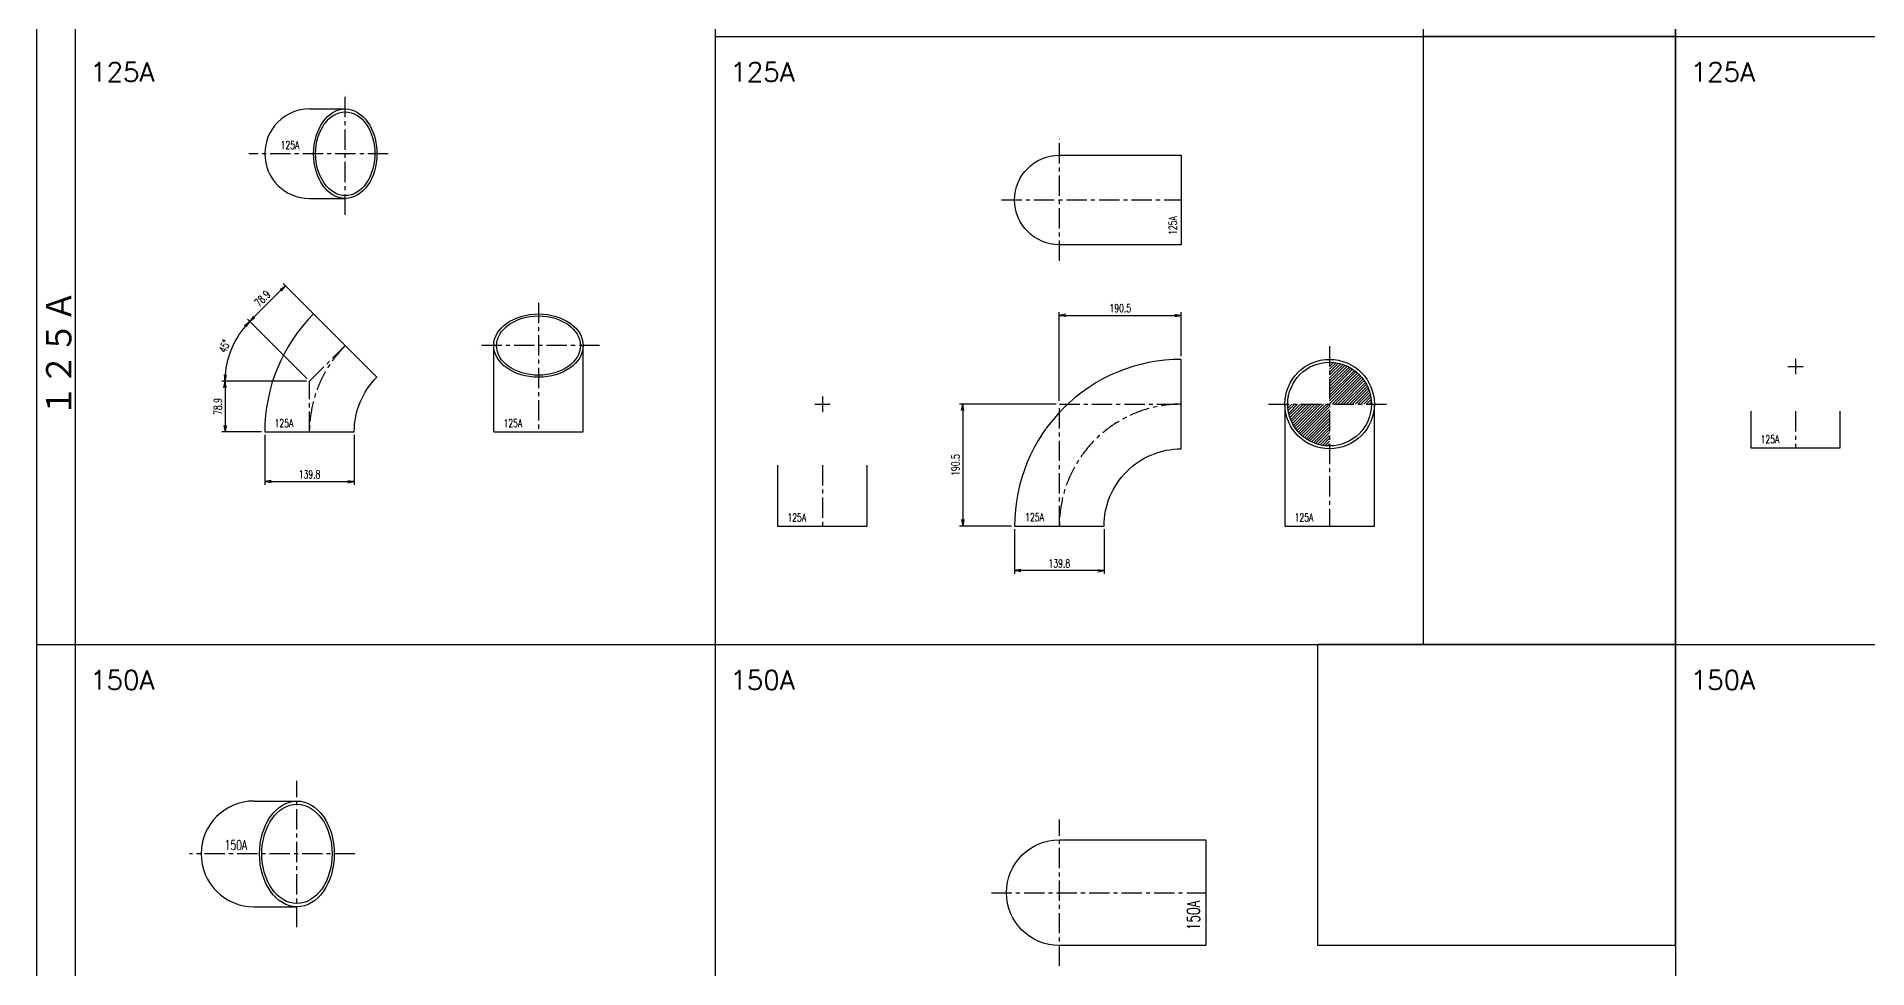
# Model space of a CAD drawing. Header units: millimetres. Extents: x 2090 to 42062, y -14812 to 2738.
# Drawn here: x 2090 to 4949, y -4208 to -2752 of the extents above; entities that cross this region are included whole.
import ezdxf

# ---------------------------------------------------------------- set-up
doc = ezdxf.new("R2010")
doc.units = ezdxf.units.MM
doc.header["$PDMODE"] = 35
doc.linetypes.add('CENTER', pattern=[50.8, 31.75, -6.35, 6.35, -6.35])
doc.linetypes.add('CENTER2', pattern=[1.125, 0.75, -0.125, 0.125, -0.125])
for name, color, linetype in [('#配管（SUS)', 220, 'Continuous'), ('DIM', 1, 'Continuous'), ('skeleton', 7, 'Continuous')]:
    doc.layers.add(name, color=color, linetype=linetype)
doc.styles.add('kpk', font='romans.shx', dxfattribs={"width": 0.7, "bigfont": 'extfont2.shx'})
doc.styles.get("Standard").update_dxf_attribs({"font": 'romans.shx', "bigfont": 'extfont.shx'})
doc.dimstyles.new('1／5～KPK', dxfattribs={"dimscale": 5, "dimtxt": 2.5, "dimasz": 2, "dimexe": 1, "dimexo": 1, "dimgap": 1, "dimtad": 3, "dimdsep": 46, "dimtxsty": 'kpk', "dimblk": 'OPEN', "dimcen": 2.5, "dimclrd": 9, "dimclre": 9, "dimclrt": 4, "dimadec": 1, "dimazin": 2, "dimtfac": 1, "dimtmove": 0, "dimatfit": 2, "dimldrblk": 'OPEN', "dimfxl": 1, "dimtfill": 1, "dimlwd": -1, "dimlwe": -1, "dimarcsym": 1})

# ---------------------------------------------------------------- blocks, each defined once
blk = doc.blocks.new('_Open')
at = {"color": 0, "linetype": 'ByBlock', "lineweight": -2}
for p, q in [((-1, 0.17), (0, 0)), ((-1, -0.17), (0, 0)), ((0, 0), (-1, 0))]:
    blk.add_line(p, q, dxfattribs=at)
blk = doc.blocks.new('*D95')
at = {"layer": 'Defpoints', "color": 0, "linetype": 'ByBlock', "transparency": 16777216}
for p in [(2446.2, -3369.9), (2586, -3369.9), (2586, -3447.8)]:
    blk.add_point(p, dxfattribs=at)
at = {"layer": 'DIM', "color": 9, "transparency": 16777216}
for p, q in [((2446.2, -3374.9), (2446.2, -3452.8)), ((2586, -3374.9), (2586, -3452.8)), ((2456.2, -3447.8), (2576, -3447.8))]:
    blk.add_line(p, q, dxfattribs=at)
at = {"layer": 'DIM', "color": 9, "linetype": 'ByBlock', "transparency": 16777216, "xscale": 10, "yscale": 10, "zscale": 10, "rotation": 180}
blk.add_blockref('_Open', (2446.2, -3447.8), dxfattribs=at)
at = {"layer": 'DIM', "color": 9, "linetype": 'ByBlock', "transparency": 16777216, "xscale": 10, "yscale": 10, "zscale": 10}
blk.add_blockref('_Open', (2586, -3447.8), dxfattribs=at)
at = {"layer": 'DIM', "color": 4, "linetype": 'ByBlock', "transparency": 16777216, "insert": (2516.1, -3436.5), "char_height": 12.5, "attachment_point": 5, "style": 'kpk', "bg_fill": 3, "box_fill_scale": 1.1, "bg_fill_color": 256, "bg_fill_true_color": 13158600, "bg_fill_transparency": 0}
blk.add_mtext('139.8', dxfattribs=at)
blk = doc.blocks.new('*D96')
at = {"layer": 'Defpoints', "color": 0, "linetype": 'ByBlock', "transparency": 16777216}
for p in [(2516.1, -3291), (2384.1, -3369.9), (2446.2, -3369.9)]:
    blk.add_point(p, dxfattribs=at)
at = {"layer": 'DIM', "color": 9, "transparency": 16777216}
for p, q in [((2511.1, -3291), (2379.1, -3291)), ((2384.1, -3301), (2384.1, -3359.9)), ((2441.2, -3369.9), (2379.1, -3369.9))]:
    blk.add_line(p, q, dxfattribs=at)
at = {"layer": 'DIM', "color": 9, "linetype": 'ByBlock', "transparency": 16777216, "xscale": 10, "yscale": 10, "zscale": 10}
for p, rotation in [((2384.1, -3291), 90), ((2384.1, -3369.9), 270)]:
    blk.add_blockref('_Open', p, dxfattribs=dict(at, rotation=rotation))
at = {"layer": 'DIM', "color": 4, "linetype": 'ByBlock', "transparency": 16777216, "insert": (2372.8, -3330.4), "char_height": 12.5, "attachment_point": 5, "rotation": 90, "style": 'kpk', "bg_fill": 3, "box_fill_scale": 1.1, "bg_fill_color": 256, "bg_fill_true_color": 13158600, "bg_fill_transparency": 0}
blk.add_mtext('78.9', dxfattribs=at)
blk = doc.blocks.new('*D97')
at = {"layer": 'Defpoints', "color": 0, "linetype": 'ByBlock', "transparency": 16777216}
for p in [(2478.4, -3141.7), (2571.9, -3235.2), (2516.1, -3291)]:
    blk.add_point(p, dxfattribs=at)
at = {"layer": 'DIM', "color": 9, "transparency": 16777216}
for p, q in [((2568.3, -3231.6), (2474.9, -3138.1)), ((2429.7, -3190.4), (2471.3, -3148.8)), ((2512.6, -3287.4), (2419.1, -3193.9))]:
    blk.add_line(p, q, dxfattribs=at)
at = {"layer": 'DIM', "color": 9, "linetype": 'ByBlock', "transparency": 16777216, "xscale": 10, "yscale": 10, "zscale": 10}
for p, rotation in [((2478.4, -3141.7), 44.9999999999986), ((2422.6, -3197.5), 224.9999999999986)]:
    blk.add_blockref('_Open', p, dxfattribs=dict(at, rotation=rotation))
at = {"layer": 'DIM', "color": 4, "linetype": 'ByBlock', "transparency": 16777216, "insert": (2442.5, -3161.6), "char_height": 12.5, "attachment_point": 5, "rotation": 45, "style": 'kpk', "bg_fill": 3, "box_fill_scale": 1.1, "bg_fill_color": 256, "bg_fill_true_color": 13158600, "bg_fill_transparency": 0}
blk.add_mtext('78.9', dxfattribs=at)
blk = doc.blocks.new('*D98')
at = {"layer": 'Defpoints', "color": 0, "linetype": 'ByBlock', "transparency": 16777216}
for p in [(2427.1, -3202), (2384.1, -3291), (2516.1, -3291)]:
    blk.add_point(p, dxfattribs=at)
at = {"layer": 'DIM', "color": 9, "transparency": 16777216}
for p, q in [((2423.6, -3198.5), (2419.1, -3193.9)), ((2379.1, -3291), (2378.9, -3291))]:
    blk.add_line(p, q, dxfattribs=at)
blk.add_arc((2516.1, -3291), 132.2, 139.3344, 175.6656, dxfattribs=at)
at = {"layer": 'DIM', "color": 9, "linetype": 'ByBlock', "transparency": 16777216, "xscale": 10, "yscale": 10, "zscale": 10}
for p, rotation in [((2422.6, -3197.5), 47.16720636656945), ((2383.9, -3291), 267.8327936334304)]:
    blk.add_blockref('_Open', p, dxfattribs=dict(at, rotation=rotation))
at = {"layer": 'DIM', "color": 4, "linetype": 'ByBlock', "transparency": 16777216, "insert": (2383.5, -3236.1), "char_height": 12.5, "attachment_point": 5, "rotation": 67.5, "style": 'kpk', "bg_fill": 3, "box_fill_scale": 1.1, "bg_fill_color": 256, "bg_fill_true_color": 13158600, "bg_fill_transparency": 0}
blk.add_mtext('45°', dxfattribs=at)
at = {"layer": 'Defpoints', "color": 0, "linetype": 'ByBlock', "transparency": 16777216}
blk.add_point((2401.6, -3224.9), dxfattribs=at)
blk = doc.blocks.new('*D137')
at = {"layer": 'Defpoints', "color": 0, "linetype": 'ByBlock', "transparency": 16777216}
for p in [(3877.7, -3188), (3877.7, -3256.7), (3687.2, -3326.6)]:
    blk.add_point(p, dxfattribs=at)
at = {"layer": 'DIM', "color": 9, "transparency": 16777216}
for p, q in [((3687.2, -3321.6), (3687.2, -3183)), ((3697.2, -3188), (3867.7, -3188)), ((3877.7, -3251.7), (3877.7, -3183))]:
    blk.add_line(p, q, dxfattribs=at)
at = {"layer": 'DIM', "color": 9, "linetype": 'ByBlock', "transparency": 16777216, "xscale": 10, "yscale": 10, "zscale": 10, "rotation": 180}
blk.add_blockref('_Open', (3687.2, -3188), dxfattribs=at)
at = {"layer": 'DIM', "color": 9, "linetype": 'ByBlock', "transparency": 16777216, "xscale": 10, "yscale": 10, "zscale": 10}
blk.add_blockref('_Open', (3877.7, -3188), dxfattribs=at)
at = {"layer": 'DIM', "color": 4, "linetype": 'ByBlock', "transparency": 16777216, "insert": (3782.5, -3176.7), "char_height": 12.5, "attachment_point": 5, "style": 'kpk', "bg_fill": 3, "box_fill_scale": 1.1, "bg_fill_color": 256, "bg_fill_true_color": 13158600, "bg_fill_transparency": 0}
blk.add_mtext('190.5', dxfattribs=at)
blk = doc.blocks.new('*D138')
at = {"layer": 'Defpoints', "color": 0, "linetype": 'ByBlock', "transparency": 16777216}
for p in [(3687.2, -3326.6), (3536.3, -3517.1), (3617.3, -3517.1)]:
    blk.add_point(p, dxfattribs=at)
at = {"layer": 'DIM', "color": 9, "transparency": 16777216}
for p, q in [((3682.2, -3326.6), (3531.3, -3326.6)), ((3536.3, -3336.6), (3536.3, -3507.1)), ((3612.3, -3517.1), (3531.3, -3517.1))]:
    blk.add_line(p, q, dxfattribs=at)
at = {"layer": 'DIM', "color": 9, "linetype": 'ByBlock', "transparency": 16777216, "xscale": 10, "yscale": 10, "zscale": 10}
for p, rotation in [((3536.3, -3326.6), 90), ((3536.3, -3517.1), 270)]:
    blk.add_blockref('_Open', p, dxfattribs=dict(at, rotation=rotation))
at = {"layer": 'DIM', "color": 4, "linetype": 'ByBlock', "transparency": 16777216, "insert": (3525, -3421.9), "char_height": 12.5, "attachment_point": 5, "rotation": 90, "style": 'kpk', "bg_fill": 3, "box_fill_scale": 1.1, "bg_fill_color": 256, "bg_fill_true_color": 13158600, "bg_fill_transparency": 0}
blk.add_mtext('190.5', dxfattribs=at)
blk = doc.blocks.new('*D139')
at = {"layer": 'Defpoints', "color": 0, "linetype": 'ByBlock', "transparency": 16777216}
for p in [(3617.3, -3517.1), (3757.1, -3517.1), (3617.3, -3586.8)]:
    blk.add_point(p, dxfattribs=at)
at = {"layer": 'DIM', "color": 9, "transparency": 16777216}
for p, q in [((3617.3, -3522.1), (3617.3, -3591.8)), ((3757.1, -3522.1), (3757.1, -3591.8)), ((3747.1, -3586.8), (3627.3, -3586.8))]:
    blk.add_line(p, q, dxfattribs=at)
at = {"layer": 'DIM', "color": 9, "linetype": 'ByBlock', "transparency": 16777216, "xscale": 10, "yscale": 10, "zscale": 10, "rotation": 180}
blk.add_blockref('_Open', (3617.3, -3586.8), dxfattribs=at)
at = {"layer": 'DIM', "color": 9, "linetype": 'ByBlock', "transparency": 16777216, "xscale": 10, "yscale": 10, "zscale": 10}
blk.add_blockref('_Open', (3757.1, -3586.8), dxfattribs=at)
at = {"layer": 'DIM', "color": 4, "linetype": 'ByBlock', "transparency": 16777216, "insert": (3687.2, -3575.5), "char_height": 12.5, "attachment_point": 5, "style": 'kpk', "bg_fill": 3, "box_fill_scale": 1.1, "bg_fill_color": 256, "bg_fill_true_color": 13158600, "bg_fill_transparency": 0}
blk.add_mtext('139.8', dxfattribs=at)
blk = doc.blocks.new('A$C19265CE5')
at = {"layer": '#配管（SUS)', "color": 2, "linetype": 'CENTER'}
for p, q in [((0, -95.3), (0, 95.3)), ((67, 0), (-150.4, 0))]:
    blk.add_line(p, q, dxfattribs=at)
at = {"layer": '#配管（SUS)', "color": 0}
for p, q in [((-55.8, 69.9), (0, 69.9)), ((-55.8, -69.9), (0, -69.9))]:
    blk.add_line(p, q, dxfattribs=at)
blk.add_arc((-55.8, 0), 69.9, 90, 270, dxfattribs=at)
for major_axis in [(0, -69.9), (0, -65.4)]:
    blk.add_ellipse((0, 0), major_axis=major_axis, ratio=0.707107, dxfattribs=at)
at = {"layer": 'Defpoints', "color": 5, "insert": (-100.9, 13.4), "char_height": 12.5, "attachment_point": 4}
blk.add_mtext('{\\W0.7;125A}', dxfattribs=at)
blk = doc.blocks.new('A$C1EDB6136')
at = {"layer": '#配管（SUS)', "color": 2, "linetype": 'CENTER'}
for p, q in [((0, -114.3), (0, 114.3)), ((90.7, 0), (-167.6, 0))]:
    blk.add_line(p, q, dxfattribs=at)
at = {"layer": '#配管（SUS)', "color": 0}
for p, q in [((-67, 82.6), (0, 82.6)), ((-67, -82.6), (0, -82.6))]:
    blk.add_line(p, q, dxfattribs=at)
blk.add_arc((-67, 0), 82.6, 90, 270, dxfattribs=at)
for major_axis in [(0, -82.6), (0, -77.6)]:
    blk.add_ellipse((0, 0), major_axis=major_axis, ratio=0.707107, dxfattribs=at)
at = {"layer": 'Defpoints', "color": 5, "insert": (-112.9, 13.8), "char_height": 15, "attachment_point": 4}
blk.add_mtext('{\\W0.7;150A}', dxfattribs=at)
blk = doc.blocks.new('A$C1397238B')
at = {"layer": '#配管（SUS)', "color": 0}
blk.add_lwpolyline([(-49.4, 49.4, 0.198912), (-125.7, -134.7), (14.1, -134.7, -0.198912), (49.4, -49.4)], format="xyb", close=True, dxfattribs=at)
at = {"layer": '#配管（SUS)', "color": 2, "linetype": 'CENTER'}
blk.add_lwpolyline([(0, 0, 0.198912), (-55.8, -134.7), (-55.8, -55.8)], format="xyb", close=True, dxfattribs=at)
at = {"layer": 'Defpoints', "color": 5, "insert": (-110.4, -121.3), "char_height": 12.5, "attachment_point": 4}
blk.add_mtext('{\\W0.7;125A}', dxfattribs=at)
blk = doc.blocks.new('A$C763451FC')
at = {"layer": '#配管（SUS)', "color": 2, "linetype": 'CENTER'}
for p, q in [((0, 67), (0, -134.7)), ((95.2, 0), (-95.3, 0))]:
    blk.add_line(p, q, dxfattribs=at)
at = {"layer": '#配管（SUS)', "color": 0}
for p, q in [((-69.9, -134.7), (-69.9, 0)), ((69.9, -134.7), (69.9, 0)), ((-69.9, -134.7), (69.9, -134.7))]:
    blk.add_line(p, q, dxfattribs=at)
for major_axis in [(-69.9, 0), (-65.4, 0)]:
    blk.add_ellipse((0, 0), major_axis=major_axis, ratio=0.707107, dxfattribs=at)
at = {"layer": 'Defpoints', "color": 5, "insert": (-54.6, -121.3), "char_height": 12.5, "attachment_point": 4}
blk.add_mtext('{\\W0.7;125A}', dxfattribs=at)
blk = doc.blocks.new('(SUS)125A-90EL-3')
at = {"layer": '#配管（SUS)', "color": 2, "linetype": 'CENTER'}
for p, q in [((0, -95.3), (0, 95.3)), ((-90.4, 0), (190.5, 0))]:
    blk.add_line(p, q, dxfattribs=at)
at = {"layer": '#配管（SUS)', "color": 0, "linetype": 'ByBlock'}
blk.add_lwpolyline([(0, 69.9), (190.5, 69.9), (190.5, -69.9), (0, -69.9, -1)], format="xyb", close=True, dxfattribs=at)
at = {"layer": 'Defpoints', "color": 5, "insert": (177.1, -54.6), "char_height": 12.5, "attachment_point": 4, "rotation": 90}
blk.add_mtext('{\\W0.7;125A}', dxfattribs=at)
blk = doc.blocks.new('(SUS)125A-90EL-4')
at = {"layer": '#配管（SUS)', "color": 2, "linetype": 'CENTER'}
for p, q in [((-12, 0), (12, 0)), ((0, 12), (0, -12)), ((0, -95.2), (0, -190.5))]:
    blk.add_line(p, q, dxfattribs=at)
at = {"layer": '#配管（SUS)', "color": 0, "linetype": 'ByBlock'}
blk.add_lwpolyline([(-69.9, -95.2), (-69.9, -190.5), (69.9, -190.5), (69.9, -95.2)], dxfattribs=at)
at = {"layer": 'Defpoints', "color": 5, "insert": (-54.6, -177.1), "char_height": 12.5, "attachment_point": 4}
blk.add_mtext('{\\W0.7;125A}', dxfattribs=at)
blk = doc.blocks.new('(SUS)125A-90EL-1')
at = {"layer": '#配管（SUS)', "color": 0, "linetype": 'ByBlock'}
blk.add_lwpolyline([(69.9, -190.5, -0.414214), (190.5, -69.9), (190.5, 69.9, 0.414214), (-69.9, -190.5)], format="xyb", close=True, dxfattribs=at)
at = {"layer": '#配管（SUS)', "color": 2, "linetype": 'CENTER'}
blk.add_lwpolyline([(0, -190.5), (0, 0), (190.5, 0, 0.414214)], format="xyb", close=True, dxfattribs=at)
at = {"layer": 'Defpoints', "color": 5, "insert": (-53.3, -176.7), "char_height": 12.5, "attachment_point": 4}
blk.add_mtext('{\\W0.7;125A}', dxfattribs=at)
blk = doc.blocks.new('(SUS)125A-90EL-2')
at = {"layer": '#配管（SUS)'}
h = blk.add_hatch(dxfattribs=at)
h.set_pattern_fill('ANSI31', color=252)
h.set_pattern_definition([(45, (-4109.3245, 3326.6117), (-2.245064, 2.245064), [])])
h.paths.add_polyline_path([(0, 0), (-65.4, 0, 0.414214), (0, -65.4)])
h.paths.add_polyline_path([(0, 65.4), (0, 0), (65.4, 0, 0.414214)])
at = {"layer": '#配管（SUS)', "color": 2, "linetype": 'CENTER'}
for p, q in [((0, 90.4), (0, -190.5)), ((-95.3, 0), (95.3, 0))]:
    blk.add_line(p, q, dxfattribs=at)
at = {"layer": '#配管（SUS)', "color": 0, "linetype": 'ByBlock'}
blk.add_lwpolyline([(-69.9, 0), (-69.9, -190.5), (69.9, -190.5), (69.9, 0)], dxfattribs=at)
for radius in [69.9, 65.4]:
    blk.add_circle((0, 0), radius, dxfattribs=at)
at = {"layer": 'Defpoints', "color": 5, "insert": (-54.6, -177.1), "char_height": 12.5, "attachment_point": 4}
blk.add_mtext('{\\W0.7;125A}', dxfattribs=at)
blk = doc.blocks.new('(SUS)150A-90EL-3')
at = {"layer": '#配管（SUS)', "color": 2, "linetype": 'CENTER'}
for p, q in [((0, -114.3), (0, 114.3)), ((-105.9, 0), (228.6, 0))]:
    blk.add_line(p, q, dxfattribs=at)
at = {"layer": '#配管（SUS)', "color": 0, "linetype": 'ByBlock'}
blk.add_lwpolyline([(0, 82.6), (228.6, 82.6), (228.6, -82.6), (0, -82.6, -1)], format="xyb", close=True, dxfattribs=at)
at = {"layer": 'Defpoints', "color": 5, "insert": (209.4, -58.7), "char_height": 20, "attachment_point": 4, "rotation": 90}
blk.add_mtext('{\\W0.7;150A}', dxfattribs=at)
blk = doc.blocks.new('(SUS)125A-90ES-4')
at = {"layer": '#配管（SUS)', "color": 2, "linetype": 'CENTER'}
for p, q in [((-12, 0), (12, 0)), ((0, 12), (0, -12)), ((0, -69.9), (0, -127))]:
    blk.add_line(p, q, dxfattribs=at)
at = {"layer": '#配管（SUS)', "color": 0, "linetype": 'ByBlock'}
blk.add_lwpolyline([(-69.9, -69.9), (-69.9, -127), (69.9, -127), (69.9, -69.9)], dxfattribs=at)
at = {"layer": 'Defpoints', "color": 5, "insert": (-54.6, -113.6), "char_height": 12.5, "attachment_point": 4}
blk.add_mtext('{\\W0.7;125A}', dxfattribs=at)

msp = doc.modelspace()

# ---------------------------------------------------------------- linework, layer by layer
at = {"color": 0, "linetype": 'CENTER2'}
for points in [[(4649.823, -1952.432), (4255.61, -1952.432), (4255.61, -2752.432), (4649.823, -2752.432)], [(4649.823, -2752.432), (4255.61, -2752.432), (4255.61, -3702.432), (4649.823, -3702.432)], [(4649.823, -3702.432), (4090.506, -3702.432), (4090.506, -4172.166), (4649.823, -4172.166)]]:
    msp.add_lwpolyline(points, close=True, dxfattribs=at)
at = {"layer": 'skeleton'}
for p, q in [((2089.823, 1807.568), (2089.823, -6552.432)), ((2149.823, 1807.568), (2149.823, -6552.432)), ((3149.823, 1807.568), (3149.823, -6552.432)), ((4649.823, 1807.568), (4649.823, -6552.432)), ((3149.823, 1647.568), (3149.823, -6552.432)), ((4649.823, 1407.568), (4649.823, -6552.432)), ((3149.823, -2752.432), (4649.823, -2752.432)), ((4649.823, -2752.432), (5966.709, -2752.432)), ((2089.823, -3702.432), (3149.823, -3702.432)), ((3149.823, -3702.432), (4649.823, -3702.432)), ((4649.823, -3702.432), (5966.709, -3702.432))]:
    msp.add_line(p, q, dxfattribs=at)

# ---------------------------------------------------------------- block references
at = {"layer": '#配管（SUS)'}
for name, p in [('A$C19265CE5', (2571.879, -2935.392)), ('(SUS)125A-90EL-3', (3687.226, -3007.687)), ('A$C763451FC', (2873.663, -3235.178)), ('(SUS)125A-90EL-2', (4109.325, -3326.612)), ('(SUS)125A-90ES-4', (4837.068, -3267.986)), ('(SUS)125A-90EL-4', (3317.133, -3326.612)), ('A$C1EDB6136', (2496.394, -4029.419)), ('(SUS)150A-90EL-3', (3687.226, -4090.008))]:
    msp.add_blockref(name, p, dxfattribs=at)

# ---------------------------------------------------------------- texts
at = {"color": 71, "char_height": 30, "attachment_point": 4}
for s, insert in [('125A', (2173.381, -2807.738)), ('125A', (3173.381, -2807.738)), ('125A', (4673.381, -2807.738)), ('150A', (2173.381, -3757.738)), ('150A', (3173.381, -3757.738)), ('150A', (4673.381, -3757.738))]:
    msp.add_mtext(s, dxfattribs=dict(at, insert=insert))
at = {"layer": 'skeleton', "insert": (2125.995, -3247.611), "char_height": 45, "attachment_point": 5, "rotation": 90}
msp.add_mtext('１２５Ａ', dxfattribs=at)

# ---------------------------------------------------------------- dimensions: what is measured, and where the dimension line sits
at = {"layer": 'DIM', "linetype": 'ByBlock'}
for base, p1, p2, picture, middle in [((3877.726, -3187.978), (3687.226, -3326.612), (3877.726, -3256.712), '*D137', (3782.476, -3176.728)), ((2585.988, -3447.759), (2446.188, -3369.869), (2585.988, -3369.869), '*D95', (2516.088, -3436.509))]:
    dim = msp.add_linear_dim(base=base, p1=p1, p2=p2, dimstyle='1／5～KPK', dxfattribs=at)
    dim.commit()
    dim.dimension.update_dxf_attribs({"geometry": picture, "text_midpoint": middle})

# ---------------------------------------------------------------- next in the draw order: dimensions: what is measured, and where the dimension line sits
for base, p1, p2, picture, middle in [((2384.052, -3369.869), (2516.088, -3290.969), (2446.188, -3369.869), '*D96', (2372.802, -3330.419)), ((3536.292, -3517.112), (3687.226, -3326.612), (3617.326, -3517.112), '*D138', (3525.042, -3421.862))]:
    dim = msp.add_linear_dim(base=base, p1=p1, p2=p2, angle=90, dimstyle='1／5～KPK', dxfattribs=at)
    dim.commit()
    dim.dimension.update_dxf_attribs({"geometry": picture, "text_midpoint": middle})

# ---------------------------------------------------------------- next in the draw order: dimensions: what is measured, and where the dimension line sits
dim = msp.add_aligned_dim(p1=(2516.088, -3290.969), p2=(2571.879, -3235.178), distance=132.22, dimstyle='1／5～KPK', dxfattribs=at)
dim.commit()
dim.dimension.update_dxf_attribs({"geometry": '*D97', "text_midpoint": (2442.535, -3161.625)})
dim = msp.add_linear_dim(base=(3617.326, -3586.792), p1=(3757.126, -3517.112), p2=(3617.326, -3517.112), dimstyle='1／5～KPK', dxfattribs=at)
dim.commit()
dim.dimension.update_dxf_attribs({"geometry": '*D139', "text_midpoint": (3687.226, -3575.542)})

# ---------------------------------------------------------------- next in the draw order: block references
at = {"layer": '#配管（SUS)'}
msp.add_blockref('(SUS)125A-90EL-1', (3687.226, -3326.612), dxfattribs=at)

# ---------------------------------------------------------------- next in the draw order: dimensions: what is measured, and where the dimension line sits
at = {"layer": 'DIM', "linetype": 'ByBlock'}
dim = msp.add_angular_dim_3p(base=(2401.583, -3224.859), center=(2516.088, -3290.969), p1=(2384.052, -3290.969), p2=(2427.133, -3202.014), dimstyle='1／5～KPK', dxfattribs=at)
dim.commit()
dim.dimension.update_dxf_attribs({"geometry": '*D98', "text_midpoint": (2383.54, -3236.065)})

# ---------------------------------------------------------------- next in the draw order: block references
at = {"layer": '#配管（SUS)'}
msp.add_blockref('A$C1397238B', (2571.879, -3235.178), dxfattribs=at)

doc.saveas('drawing.dxf')
